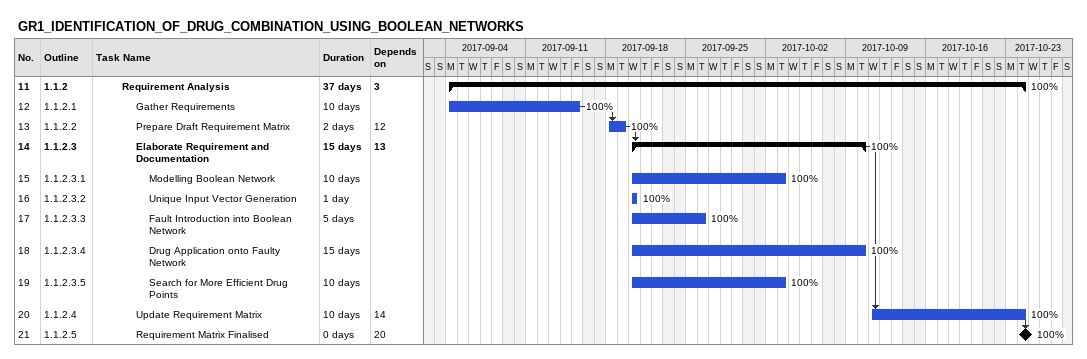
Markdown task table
GR1_IDENTIFICATION_OF_DRUG_COMBINATION_USING_BOOLEAN_NETWORKS

| ID | WBS | Task | Duration | Start | Finish | Predecessors | % complete |
|---|---|---|---|---|---|---|---|
| 11 | 1.1.2 | **Requirement Analysis** | 37d | 2017-09-04 | 2017-10-24 | 3 | 100 |
| 12 | 1.1.2.1 | Gather Requirements | 10d | 2017-09-04 | 2017-09-15 |  | 100 |
| 13 | 1.1.2.2 | Prepare Draft Requirement Matrix | 2d | 2017-09-18 | 2017-09-19 | 12 | 100 |
| 14 | 1.1.2.3 | **Elaborate Requirement and Documentation** | 15d | 2017-09-20 | 2017-10-10 | 13 | 100 |
| 15 | 1.1.2.3.1 | Modelling Boolean Network | 10d | 2017-09-20 | 2017-10-03 |  | 100 |
| 16 | 1.1.2.3.2 | Unique Input Vector Generation | 1d | 2017-09-20 | 2017-09-20 |  | 100 |
| 17 | 1.1.2.3.3 | Fault Introduction into Boolean Network | 5d | 2017-09-20 | 2017-09-26 |  | 100 |
| 18 | 1.1.2.3.4 | Drug Application onto Faulty Network | 15d | 2017-09-20 | 2017-10-10 |  | 100 |
| 19 | 1.1.2.3.5 | Search for More Efficient Drug Points | 10d | 2017-09-20 | 2017-10-03 |  | 100 |
| 20 | 1.1.2.4 | Update Requirement Matrix | 10d | 2017-10-11 | 2017-10-24 | 14 | 100 |
| 21 | 1.1.2.5 | Requirement Matrix Finalised | 0d | 2017-10-24 | 2017-10-24 | 20 | 100 |
